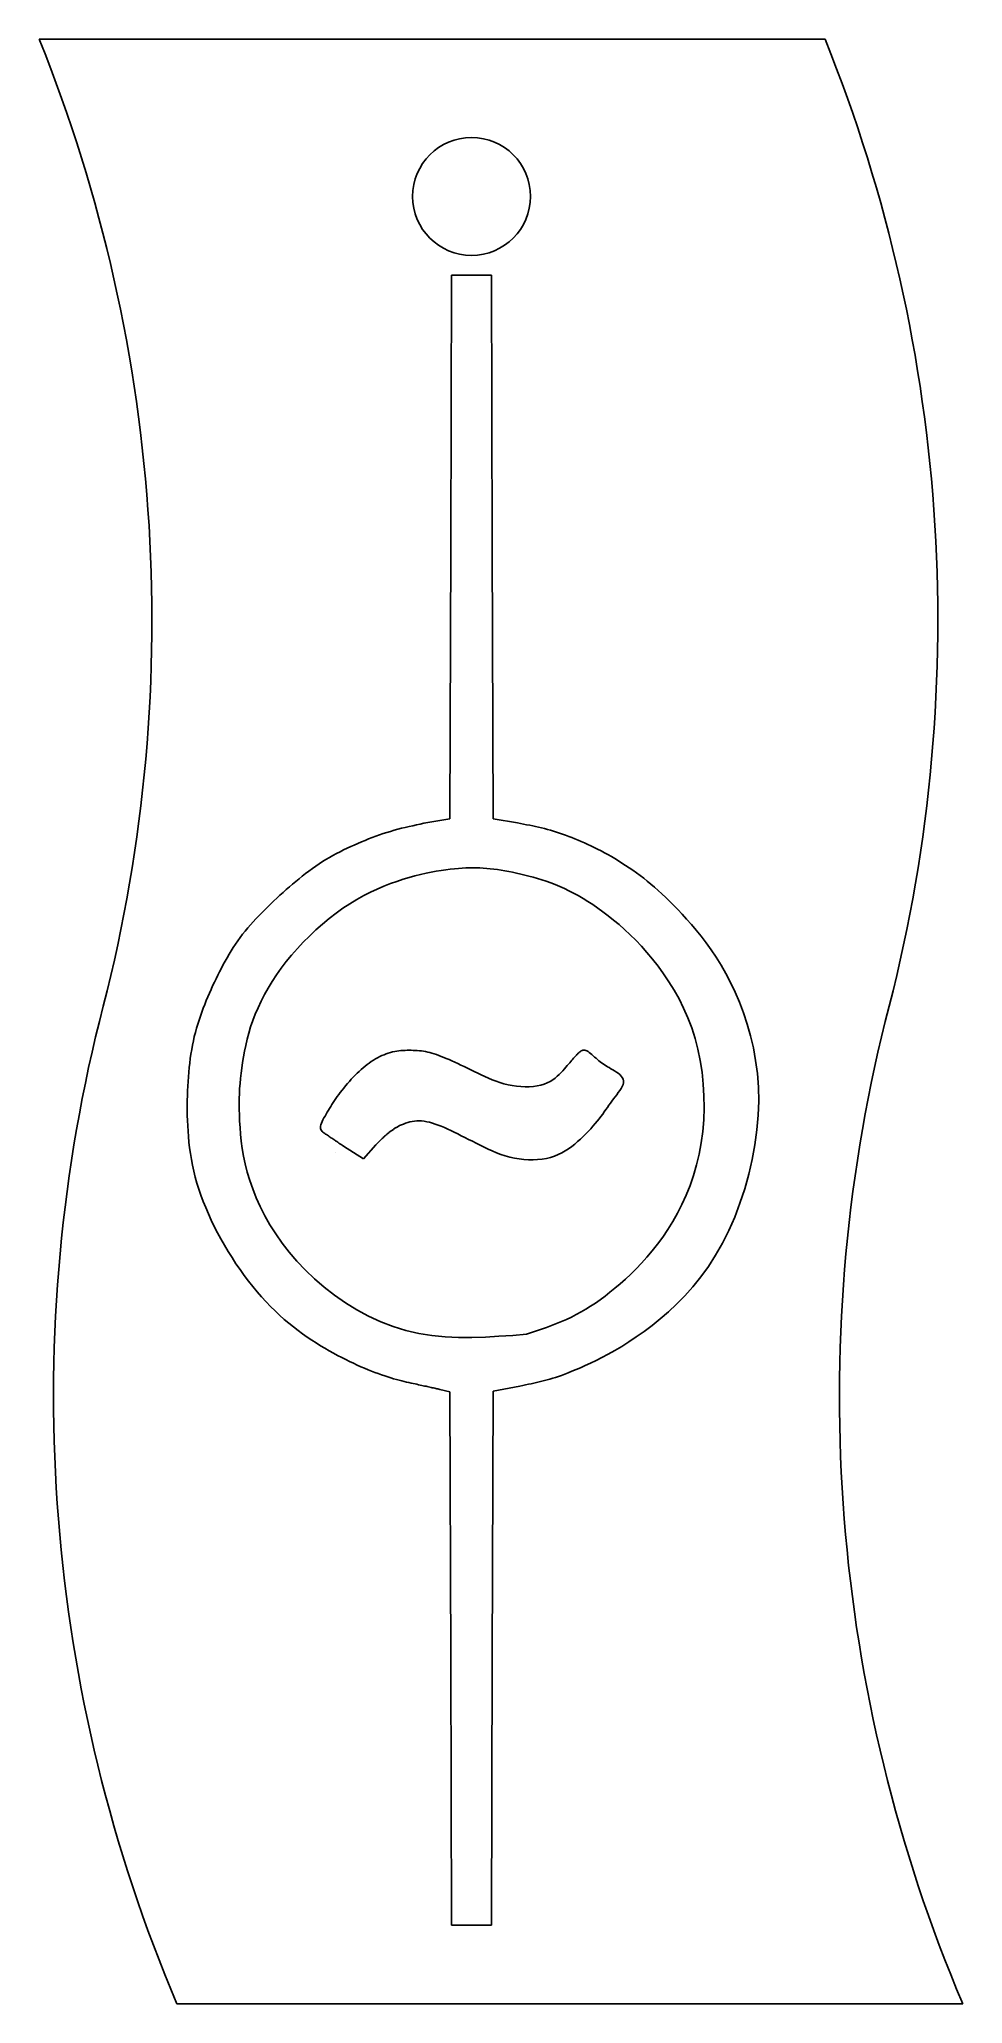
# Model space of a CAD drawing. Extents: x 0 to 23.5, y 0 to 50.
import ezdxf

# ---------------------------------------------------------------- set-up
doc = ezdxf.new("R2010")
doc.units = 0
doc.layers.get('0').update_dxf_attribs({"linetype": 'CONTINUOUS'})

msp = doc.modelspace()

# ---------------------------------------------------------------- linework, layer by layer
for p, q in [((0, 50), (20, 50)), ((3.5, 0), (23.5, 0))]:
    msp.add_line(p, q)
at = {"color": 7}
for p, q in [((10.493, 43.995), (10.471, 37.076)), ((11, 43.995), (10.493, 43.995)), ((11.507, 43.995), (11, 43.995)), ((11.529, 37.076), (11.507, 43.995)), ((10.471, 37.076), (10.45, 30.157)), ((11.55, 30.157), (11.529, 37.076)), ((9.597, 30.005), (9.504, 29.984)), ((9.691, 30.025), (9.597, 30.005)), ((9.783, 30.045), (9.691, 30.025)), ((10.45, 30.157), (9.783, 30.045)), ((12.171, 30.053), (11.55, 30.157)), ((12.249, 30.039), (12.171, 30.053)), ((12.326, 30.024), (12.249, 30.039)), ((12.403, 30.009), (12.326, 30.024)), ((12.48, 29.995), (12.403, 30.009)), ((8.107, 29.532), (8.016, 29.492)), ((8.199, 29.571), (8.107, 29.532)), ((8.29, 29.609), (8.199, 29.571)), ((8.382, 29.646), (8.29, 29.609)), ((8.474, 29.682), (8.382, 29.646)), ((8.566, 29.716), (8.474, 29.682)), ((8.659, 29.749), (8.566, 29.716)), ((8.751, 29.781), (8.659, 29.749)), ((8.845, 29.811), (8.751, 29.781)), ((8.938, 29.84), (8.845, 29.811)), ((9.032, 29.867), (8.938, 29.84)), ((9.126, 29.893), (9.032, 29.867)), ((9.221, 29.917), (9.126, 29.893)), ((9.315, 29.941), (9.221, 29.917)), ((9.409, 29.963), (9.315, 29.941)), ((9.504, 29.984), (9.409, 29.963)), ((12.556, 29.979), (12.48, 29.995)), ((12.632, 29.963), (12.556, 29.979)), ((12.708, 29.946), (12.632, 29.963)), ((12.784, 29.928), (12.708, 29.946)), ((12.86, 29.909), (12.784, 29.928)), ((12.936, 29.889), (12.86, 29.909)), ((13.012, 29.868), (12.936, 29.889)), ((13.088, 29.845), (13.012, 29.868)), ((13.164, 29.821), (13.088, 29.845)), ((13.241, 29.796), (13.164, 29.821)), ((13.317, 29.769), (13.241, 29.796)), ((13.395, 29.741), (13.317, 29.769)), ((13.473, 29.712), (13.395, 29.741)), ((13.551, 29.681), (13.473, 29.712)), ((13.63, 29.649), (13.551, 29.681)), ((13.71, 29.616), (13.63, 29.649)), ((13.791, 29.582), (13.71, 29.616)), ((13.873, 29.546), (13.791, 29.582)), ((13.956, 29.509), (13.873, 29.546)), ((14.039, 29.47), (13.956, 29.509)), ((7.121, 29.012), (7.035, 28.953)), ((7.209, 29.069), (7.121, 29.012)), ((7.296, 29.123), (7.209, 29.069)), ((7.385, 29.176), (7.296, 29.123)), ((7.474, 29.226), (7.385, 29.176)), ((7.563, 29.274), (7.474, 29.226)), ((7.653, 29.321), (7.563, 29.274)), ((7.743, 29.366), (7.653, 29.321)), ((7.834, 29.409), (7.743, 29.366)), ((7.925, 29.451), (7.834, 29.409)), ((8.016, 29.492), (7.925, 29.451)), ((14.123, 29.43), (14.039, 29.47)), ((14.209, 29.387), (14.123, 29.43)), ((14.295, 29.343), (14.209, 29.387)), ((14.382, 29.297), (14.295, 29.343)), ((14.47, 29.249), (14.382, 29.297)), ((14.558, 29.198), (14.47, 29.249)), ((14.648, 29.146), (14.558, 29.198)), ((14.738, 29.091), (14.648, 29.146)), ((14.829, 29.034), (14.738, 29.091)), ((14.92, 28.974), (14.829, 29.034)), ((6.528, 28.565), (6.446, 28.496)), ((6.611, 28.633), (6.528, 28.565)), ((6.694, 28.7), (6.611, 28.633)), ((6.778, 28.765), (6.694, 28.7)), ((6.863, 28.829), (6.778, 28.765)), ((6.949, 28.892), (6.863, 28.829)), ((7.035, 28.953), (6.949, 28.892)), ((8.935, 28.509), (8.769, 28.444)), ((9.098, 28.567), (8.935, 28.509)), ((9.256, 28.619), (9.098, 28.567)), ((9.41, 28.665), (9.256, 28.619)), ((9.559, 28.706), (9.41, 28.665)), ((9.703, 28.742), (9.559, 28.706)), ((9.842, 28.774), (9.703, 28.742)), ((9.975, 28.802), (9.842, 28.774)), ((10.104, 28.825), (9.975, 28.802)), ((10.227, 28.846), (10.104, 28.825)), ((10.345, 28.863), (10.227, 28.846)), ((10.458, 28.877), (10.345, 28.863)), ((10.565, 28.889), (10.458, 28.877)), ((10.667, 28.898), (10.565, 28.889)), ((10.765, 28.905), (10.667, 28.898)), ((10.858, 28.91), (10.765, 28.905)), ((10.949, 28.912), (10.858, 28.91)), ((11.038, 28.913), (10.949, 28.912)), ((11.125, 28.912), (11.038, 28.913)), ((11.211, 28.908), (11.125, 28.912)), ((11.298, 28.903), (11.211, 28.908)), ((11.386, 28.896), (11.298, 28.903)), ((11.475, 28.888), (11.386, 28.896)), ((11.566, 28.877), (11.475, 28.888)), ((11.658, 28.865), (11.566, 28.877)), ((11.753, 28.851), (11.658, 28.865)), ((11.849, 28.835), (11.753, 28.851)), ((11.947, 28.817), (11.849, 28.835)), ((12.046, 28.798), (11.947, 28.817)), ((12.148, 28.776), (12.046, 28.798)), ((12.251, 28.753), (12.148, 28.776)), ((12.356, 28.728), (12.251, 28.753)), ((12.462, 28.701), (12.356, 28.728)), ((12.571, 28.672), (12.462, 28.701)), ((12.68, 28.641), (12.571, 28.672)), ((12.791, 28.606), (12.68, 28.641)), ((12.903, 28.569), (12.791, 28.606)), ((13.017, 28.528), (12.903, 28.569)), ((13.131, 28.484), (13.017, 28.528)), ((15.012, 28.913), (14.92, 28.974)), ((15.104, 28.849), (15.012, 28.913)), ((15.197, 28.783), (15.104, 28.849)), ((15.289, 28.714), (15.197, 28.783)), ((15.381, 28.644), (15.289, 28.714)), ((15.473, 28.571), (15.381, 28.644)), ((15.565, 28.496), (15.473, 28.571)), ((5.966, 28.068), (5.889, 27.994)), ((6.045, 28.141), (5.966, 28.068)), ((6.123, 28.213), (6.045, 28.141)), ((6.203, 28.285), (6.123, 28.213)), ((6.283, 28.356), (6.203, 28.285)), ((6.364, 28.427), (6.283, 28.356)), ((6.446, 28.496), (6.364, 28.427)), ((8.08, 28.106), (7.904, 27.999)), ((8.255, 28.203), (8.08, 28.106)), ((8.428, 28.292), (8.255, 28.203)), ((8.6, 28.372), (8.428, 28.292)), ((8.769, 28.444), (8.6, 28.372)), ((13.246, 28.436), (13.131, 28.484)), ((13.362, 28.385), (13.246, 28.436)), ((13.478, 28.329), (13.362, 28.385)), ((13.596, 28.268), (13.478, 28.329)), ((13.716, 28.203), (13.596, 28.268)), ((13.837, 28.132), (13.716, 28.203)), ((13.96, 28.056), (13.837, 28.132)), ((14.085, 27.974), (13.96, 28.056)), ((15.658, 28.418), (15.565, 28.496)), ((15.751, 28.336), (15.658, 28.418)), ((15.846, 28.25), (15.751, 28.336)), ((15.943, 28.158), (15.846, 28.25)), ((16.042, 28.061), (15.943, 28.158)), ((16.144, 27.958), (16.042, 28.061)), ((5.442, 27.538), (5.372, 27.46)), ((5.514, 27.616), (5.442, 27.538)), ((5.587, 27.693), (5.514, 27.616)), ((5.661, 27.769), (5.587, 27.693)), ((5.736, 27.844), (5.661, 27.769)), ((5.812, 27.919), (5.736, 27.844)), ((5.889, 27.994), (5.812, 27.919)), ((7.379, 27.621), (7.208, 27.479)), ((7.553, 27.756), (7.379, 27.621)), ((7.728, 27.882), (7.553, 27.756)), ((7.904, 27.999), (7.728, 27.882)), ((14.213, 27.886), (14.085, 27.974)), ((14.344, 27.792), (14.213, 27.886)), ((14.478, 27.69), (14.344, 27.792)), ((14.614, 27.582), (14.478, 27.69)), ((14.753, 27.466), (14.614, 27.582)), ((16.25, 27.847), (16.144, 27.958)), ((16.361, 27.729), (16.25, 27.847)), ((16.475, 27.603), (16.361, 27.729)), ((16.595, 27.468), (16.475, 27.603)), ((5.05, 27.053), (4.992, 26.968)), ((5.11, 27.136), (5.05, 27.053)), ((5.173, 27.219), (5.11, 27.136)), ((5.237, 27.3), (5.173, 27.219)), ((5.304, 27.38), (5.237, 27.3)), ((5.372, 27.46), (5.304, 27.38)), ((6.718, 27.018), (6.567, 26.855)), ((6.876, 27.176), (6.718, 27.018)), ((7.04, 27.33), (6.876, 27.176)), ((7.208, 27.479), (7.04, 27.33)), ((14.894, 27.342), (14.753, 27.466)), ((15.036, 27.21), (14.894, 27.342)), ((15.179, 27.068), (15.036, 27.21)), ((15.322, 26.918), (15.179, 27.068)), ((16.717, 27.323), (16.595, 27.468)), ((16.843, 27.168), (16.717, 27.323)), ((16.97, 27.002), (16.843, 27.168)), ((17.097, 26.825), (16.97, 27.002)), ((4.729, 26.535), (4.681, 26.447)), ((4.779, 26.623), (4.729, 26.535)), ((4.83, 26.71), (4.779, 26.623)), ((4.882, 26.797), (4.83, 26.71)), ((4.936, 26.883), (4.882, 26.797)), ((4.992, 26.968), (4.936, 26.883)), ((6.286, 26.524), (6.159, 26.357)), ((6.422, 26.69), (6.286, 26.524)), ((6.567, 26.855), (6.422, 26.69)), ((15.465, 26.758), (15.322, 26.918)), ((15.608, 26.587), (15.465, 26.758)), ((15.749, 26.406), (15.608, 26.587)), ((17.224, 26.636), (17.097, 26.825)), ((17.35, 26.434), (17.224, 26.636)), ((4.498, 26.089), (4.455, 25.998)), ((4.542, 26.179), (4.498, 26.089)), ((4.587, 26.268), (4.542, 26.179)), ((4.634, 26.358), (4.587, 26.268)), ((4.681, 26.447), (4.634, 26.358)), ((5.929, 26.02), (5.827, 25.852)), ((6.04, 26.189), (5.929, 26.02)), ((6.159, 26.357), (6.04, 26.189)), ((15.889, 26.214), (15.749, 26.406)), ((16.024, 26.011), (15.889, 26.214)), ((16.155, 25.798), (16.024, 26.011)), ((17.474, 26.219), (17.35, 26.434)), ((17.594, 25.99), (17.474, 26.219)), ((4.249, 25.531), (4.21, 25.434)), ((4.289, 25.626), (4.249, 25.531)), ((4.329, 25.72), (4.289, 25.626)), ((4.37, 25.814), (4.329, 25.72)), ((4.412, 25.906), (4.37, 25.814)), ((4.455, 25.998), (4.412, 25.906)), ((5.646, 25.517), (5.568, 25.35)), ((5.732, 25.684), (5.646, 25.517)), ((5.827, 25.852), (5.732, 25.684)), ((16.28, 25.574), (16.155, 25.798)), ((16.397, 25.339), (16.28, 25.574)), ((17.71, 25.747), (17.594, 25.99)), ((17.82, 25.49), (17.71, 25.747)), ((4.065, 25.036), (4.032, 24.933)), ((4.099, 25.137), (4.065, 25.036)), ((4.135, 25.237), (4.099, 25.137)), ((4.172, 25.336), (4.135, 25.237)), ((4.21, 25.434), (4.172, 25.336)), ((5.435, 25.023), (5.379, 24.861)), ((5.497, 25.186), (5.435, 25.023)), ((5.568, 25.35), (5.497, 25.186)), ((16.505, 25.093), (16.397, 25.339)), ((16.603, 24.837), (16.505, 25.093)), ((17.923, 25.219), (17.82, 25.49)), ((18.017, 24.934), (17.923, 25.219)), ((3.921, 24.506), (3.898, 24.396)), ((3.945, 24.615), (3.921, 24.506)), ((3.972, 24.722), (3.945, 24.615)), ((4.001, 24.828), (3.972, 24.722)), ((4.032, 24.933), (4.001, 24.828)), ((5.289, 24.547), (5.252, 24.393)), ((5.331, 24.703), (5.289, 24.547)), ((5.379, 24.861), (5.331, 24.703)), ((16.689, 24.569), (16.603, 24.837)), ((16.762, 24.292), (16.689, 24.569)), ((18.101, 24.637), (18.017, 24.934)), ((18.173, 24.327), (18.101, 24.637)), ((3.843, 24.057), (3.829, 23.942)), ((3.86, 24.171), (3.843, 24.057)), ((3.878, 24.284), (3.86, 24.171)), ((3.898, 24.396), (3.878, 24.284)), ((5.194, 24.097), (5.171, 23.954)), ((5.22, 24.243), (5.194, 24.097)), ((5.252, 24.393), (5.22, 24.243)), ((8.502, 24.015), (8.449, 23.98)), ((8.556, 24.047), (8.502, 24.015)), ((8.61, 24.077), (8.556, 24.047)), ((8.664, 24.106), (8.61, 24.077)), ((8.719, 24.132), (8.664, 24.106)), ((8.773, 24.155), (8.719, 24.132)), ((8.828, 24.176), (8.773, 24.155)), ((8.882, 24.195), (8.828, 24.176)), ((8.937, 24.212), (8.882, 24.195)), ((8.991, 24.225), (8.937, 24.212)), ((9.044, 24.237), (8.991, 24.225)), ((9.098, 24.246), (9.044, 24.237)), ((9.151, 24.253), (9.098, 24.246)), ((9.204, 24.259), (9.151, 24.253)), ((9.256, 24.263), (9.204, 24.259)), ((9.309, 24.265), (9.256, 24.263)), ((9.361, 24.267), (9.309, 24.265)), ((9.413, 24.267), (9.361, 24.267)), ((9.465, 24.267), (9.413, 24.267)), ((9.517, 24.266), (9.465, 24.267)), ((9.568, 24.264), (9.517, 24.266)), ((9.62, 24.261), (9.568, 24.264)), ((9.672, 24.256), (9.62, 24.261)), ((9.725, 24.25), (9.672, 24.256)), ((9.777, 24.243), (9.725, 24.25)), ((9.83, 24.233), (9.777, 24.243)), ((9.884, 24.222), (9.83, 24.233)), ((9.938, 24.209), (9.884, 24.222)), ((9.993, 24.194), (9.938, 24.209)), ((10.049, 24.176), (9.993, 24.194)), ((10.107, 24.157), (10.049, 24.176)), ((10.166, 24.136), (10.107, 24.157)), ((10.228, 24.112), (10.166, 24.136)), ((10.292, 24.086), (10.228, 24.112)), ((10.358, 24.059), (10.292, 24.086)), ((10.427, 24.029), (10.358, 24.059)), ((10.499, 23.997), (10.427, 24.029)), ((13.553, 24.014), (13.526, 23.983)), ((13.576, 24.042), (13.553, 24.014)), ((13.598, 24.067), (13.576, 24.042)), ((13.618, 24.09), (13.598, 24.067)), ((13.636, 24.11), (13.618, 24.09)), ((13.652, 24.129), (13.636, 24.11)), ((13.668, 24.145), (13.652, 24.129)), ((13.683, 24.161), (13.668, 24.145)), ((13.697, 24.175), (13.683, 24.161)), ((13.711, 24.188), (13.697, 24.175)), ((13.726, 24.201), (13.711, 24.188)), ((13.741, 24.214), (13.726, 24.201)), ((13.757, 24.227), (13.741, 24.214)), ((13.774, 24.239), (13.757, 24.227)), ((13.793, 24.251), (13.774, 24.239)), ((13.813, 24.26), (13.793, 24.251)), ((13.834, 24.267), (13.813, 24.26)), ((13.856, 24.27), (13.834, 24.267)), ((13.881, 24.269), (13.856, 24.27)), ((13.907, 24.264), (13.881, 24.269)), ((13.935, 24.253), (13.907, 24.264)), ((13.965, 24.236), (13.935, 24.253)), ((13.996, 24.214), (13.965, 24.236)), ((14.029, 24.188), (13.996, 24.214)), ((14.063, 24.159), (14.029, 24.188)), ((14.098, 24.127), (14.063, 24.159)), ((14.133, 24.095), (14.098, 24.127)), ((14.169, 24.063), (14.133, 24.095)), ((14.204, 24.031), (14.169, 24.063)), ((14.24, 24.001), (14.204, 24.031)), ((14.276, 23.973), (14.24, 24.001)), ((16.821, 24.004), (16.762, 24.292)), ((16.866, 23.709), (16.821, 24.004)), ((18.231, 24.005), (18.173, 24.327)), ((18.274, 23.673), (18.231, 24.005)), ((3.795, 23.592), (3.786, 23.474)), ((3.805, 23.709), (3.795, 23.592)), ((3.816, 23.826), (3.805, 23.709)), ((3.829, 23.942), (3.816, 23.826)), ((5.12, 23.551), (5.108, 23.423)), ((5.134, 23.682), (5.12, 23.551)), ((5.151, 23.816), (5.134, 23.682)), ((5.171, 23.954), (5.151, 23.816)), ((7.94, 23.528), (7.891, 23.474)), ((7.99, 23.582), (7.94, 23.528)), ((8.04, 23.633), (7.99, 23.582)), ((8.091, 23.683), (8.04, 23.633)), ((8.141, 23.731), (8.091, 23.683)), ((8.191, 23.777), (8.141, 23.731)), ((8.242, 23.822), (8.191, 23.777)), ((8.293, 23.864), (8.242, 23.822)), ((8.345, 23.905), (8.293, 23.864)), ((8.397, 23.943), (8.345, 23.905)), ((8.449, 23.98), (8.397, 23.943)), ((10.574, 23.963), (10.499, 23.997)), ((10.651, 23.927), (10.574, 23.963)), ((10.73, 23.89), (10.651, 23.927)), ((10.812, 23.851), (10.73, 23.89)), ((10.896, 23.811), (10.812, 23.851)), ((10.981, 23.77), (10.896, 23.811)), ((11.068, 23.728), (10.981, 23.77)), ((11.157, 23.685), (11.068, 23.728)), ((11.247, 23.642), (11.157, 23.685)), ((11.338, 23.599), (11.247, 23.642)), ((11.432, 23.558), (11.338, 23.599)), ((11.527, 23.518), (11.432, 23.558)), ((11.625, 23.481), (11.527, 23.518)), ((13.067, 23.515), (13.001, 23.474)), ((13.127, 23.56), (13.067, 23.515)), ((13.182, 23.606), (13.127, 23.56)), ((13.232, 23.653), (13.182, 23.606)), ((13.279, 23.701), (13.232, 23.653)), ((13.322, 23.748), (13.279, 23.701)), ((13.362, 23.793), (13.322, 23.748)), ((13.4, 23.836), (13.362, 23.793)), ((13.435, 23.876), (13.4, 23.836)), ((13.468, 23.914), (13.435, 23.876)), ((13.498, 23.95), (13.468, 23.914)), ((13.526, 23.983), (13.498, 23.95)), ((14.311, 23.947), (14.276, 23.973)), ((14.348, 23.922), (14.311, 23.947)), ((14.385, 23.898), (14.348, 23.922)), ((14.423, 23.874), (14.385, 23.898)), ((14.462, 23.85), (14.423, 23.874)), ((14.503, 23.825), (14.462, 23.85)), ((14.547, 23.799), (14.503, 23.825)), ((14.592, 23.772), (14.547, 23.799)), ((14.639, 23.744), (14.592, 23.772)), ((14.686, 23.713), (14.639, 23.744)), ((14.731, 23.681), (14.686, 23.713)), ((14.772, 23.647), (14.731, 23.681)), ((14.808, 23.61), (14.772, 23.647)), ((14.837, 23.572), (14.808, 23.61)), ((14.858, 23.531), (14.837, 23.572)), ((14.868, 23.488), (14.858, 23.531)), ((16.898, 23.409), (16.866, 23.709)), ((18.3, 23.329), (18.274, 23.673)), ((3.768, 23.114), (3.766, 22.991)), ((3.773, 23.235), (3.768, 23.114)), ((3.779, 23.355), (3.773, 23.235)), ((3.786, 23.474), (3.779, 23.355)), ((5.089, 23.038), (5.087, 22.904)), ((5.093, 23.168), (5.089, 23.038)), ((5.099, 23.296), (5.093, 23.168)), ((5.108, 23.423), (5.099, 23.296)), ((7.546, 23.037), (7.512, 22.986)), ((7.582, 23.089), (7.546, 23.037)), ((7.621, 23.142), (7.582, 23.089)), ((7.661, 23.196), (7.621, 23.142)), ((7.704, 23.252), (7.661, 23.196)), ((7.749, 23.307), (7.704, 23.252)), ((7.795, 23.363), (7.749, 23.307)), ((7.843, 23.419), (7.795, 23.363)), ((7.891, 23.474), (7.843, 23.419)), ((11.724, 23.447), (11.625, 23.481)), ((11.826, 23.417), (11.724, 23.447)), ((11.931, 23.391), (11.826, 23.417)), ((12.038, 23.37), (11.931, 23.391)), ((12.147, 23.354), (12.038, 23.37)), ((12.256, 23.344), (12.147, 23.354)), ((12.364, 23.34), (12.256, 23.344)), ((12.47, 23.341), (12.364, 23.34)), ((12.573, 23.348), (12.47, 23.341)), ((12.671, 23.361), (12.573, 23.348)), ((12.764, 23.38), (12.671, 23.361)), ((12.851, 23.406), (12.764, 23.38)), ((12.929, 23.438), (12.851, 23.406)), ((13.001, 23.474), (12.929, 23.438)), ((14.572, 22.974), (14.612, 23.028)), ((14.612, 23.028), (14.653, 23.082)), ((14.653, 23.082), (14.695, 23.136)), ((14.695, 23.136), (14.736, 23.19)), ((14.736, 23.19), (14.774, 23.243)), ((14.774, 23.243), (14.807, 23.295)), ((14.807, 23.295), (14.835, 23.346)), ((14.835, 23.346), (14.856, 23.395)), ((14.856, 23.395), (14.867, 23.443)), ((14.867, 23.443), (14.868, 23.488)), ((16.915, 23.106), (16.898, 23.409)), ((16.919, 22.802), (16.915, 23.106)), ((18.308, 22.975), (18.3, 23.329)), ((3.766, 22.991), (3.764, 22.867)), ((3.764, 22.867), (3.765, 22.74)), ((3.765, 22.74), (3.767, 22.611)), ((3.767, 22.611), (3.771, 22.48)), ((5.087, 22.904), (5.089, 22.765)), ((5.089, 22.765), (5.092, 22.62)), ((5.092, 22.62), (5.099, 22.467)), ((7.245, 22.546), (7.22, 22.499)), ((7.272, 22.593), (7.245, 22.546)), ((7.3, 22.642), (7.272, 22.593)), ((7.329, 22.691), (7.3, 22.642)), ((7.358, 22.739), (7.329, 22.691)), ((7.388, 22.788), (7.358, 22.739)), ((7.417, 22.837), (7.388, 22.788)), ((7.448, 22.886), (7.417, 22.837)), ((7.479, 22.936), (7.448, 22.886)), ((7.512, 22.986), (7.479, 22.936)), ((14.198, 22.463), (14.248, 22.525)), ((14.248, 22.525), (14.294, 22.585)), ((14.294, 22.585), (14.338, 22.644)), ((14.338, 22.644), (14.379, 22.701)), ((14.379, 22.701), (14.419, 22.757)), ((14.419, 22.757), (14.457, 22.812)), ((14.457, 22.812), (14.495, 22.867)), ((14.495, 22.867), (14.533, 22.921)), ((14.533, 22.921), (14.572, 22.974)), ((16.908, 22.5), (16.919, 22.802)), ((18.264, 22.241), (18.296, 22.612)), ((18.296, 22.612), (18.308, 22.975)), ((3.771, 22.48), (3.777, 22.346)), ((3.777, 22.346), (3.785, 22.209)), ((3.785, 22.209), (3.795, 22.07)), ((3.795, 22.07), (3.809, 21.928)), ((5.099, 22.467), (5.108, 22.304)), ((5.108, 22.304), (5.122, 22.134)), ((5.122, 22.134), (5.141, 21.955)), ((7.158, 22.335), (7.155, 22.302)), ((7.155, 22.302), (7.159, 22.273)), ((7.167, 22.372), (7.158, 22.335)), ((7.159, 22.273), (7.167, 22.247)), ((7.18, 22.412), (7.167, 22.372)), ((7.167, 22.247), (7.181, 22.224)), ((7.198, 22.454), (7.18, 22.412)), ((7.181, 22.224), (7.198, 22.204)), ((7.22, 22.499), (7.198, 22.454)), ((7.198, 22.204), (7.218, 22.185)), ((7.218, 22.185), (7.24, 22.168)), ((7.24, 22.168), (7.264, 22.152)), ((7.264, 22.152), (7.287, 22.136)), ((7.287, 22.136), (7.311, 22.121)), ((7.311, 22.121), (7.334, 22.106)), ((7.334, 22.106), (7.357, 22.09)), ((7.357, 22.09), (7.379, 22.074)), ((7.379, 22.074), (7.401, 22.059)), ((7.401, 22.059), (7.423, 22.043)), ((7.423, 22.043), (7.446, 22.027)), ((7.446, 22.027), (7.469, 22.01)), ((7.469, 22.01), (7.493, 21.994)), ((8.701, 21.998), (8.714, 22.01)), ((8.714, 22.01), (8.726, 22.022)), ((8.726, 22.022), (8.739, 22.034)), ((8.739, 22.034), (8.751, 22.046)), ((8.751, 22.046), (8.764, 22.058)), ((8.764, 22.058), (8.777, 22.07)), ((8.777, 22.07), (8.789, 22.081)), ((8.789, 22.081), (8.802, 22.093)), ((8.802, 22.093), (8.815, 22.104)), ((8.815, 22.104), (8.828, 22.115)), ((8.828, 22.115), (8.841, 22.126)), ((8.841, 22.126), (8.853, 22.137)), ((8.853, 22.137), (8.866, 22.148)), ((8.866, 22.148), (8.879, 22.158)), ((8.879, 22.158), (8.892, 22.169)), ((8.892, 22.169), (8.905, 22.179)), ((8.905, 22.179), (8.919, 22.189)), ((8.919, 22.189), (8.932, 22.199)), ((8.932, 22.199), (8.945, 22.209)), ((8.945, 22.209), (8.958, 22.218)), ((8.958, 22.218), (8.972, 22.228)), ((8.972, 22.228), (8.985, 22.237)), ((8.985, 22.237), (8.999, 22.246)), ((8.999, 22.246), (9.012, 22.255)), ((9.012, 22.255), (9.026, 22.264)), ((9.026, 22.264), (9.039, 22.273)), ((9.039, 22.273), (9.052, 22.281)), ((9.052, 22.281), (9.066, 22.29)), ((9.066, 22.29), (9.079, 22.298)), ((9.079, 22.298), (9.092, 22.306)), ((9.092, 22.306), (9.106, 22.314)), ((9.106, 22.314), (9.119, 22.322)), ((9.119, 22.322), (9.131, 22.329)), ((9.131, 22.329), (9.144, 22.337)), ((9.144, 22.337), (9.157, 22.344)), ((9.157, 22.344), (9.169, 22.352)), ((9.169, 22.352), (9.219, 22.371)), ((9.169, 22.352), (9.169, 22.352)), ((9.219, 22.371), (9.271, 22.391)), ((9.271, 22.391), (9.323, 22.41)), ((9.323, 22.41), (9.377, 22.427)), ((9.377, 22.427), (9.432, 22.442)), ((9.432, 22.442), (9.488, 22.455)), ((9.488, 22.455), (9.546, 22.464)), ((9.546, 22.464), (9.605, 22.47)), ((9.605, 22.47), (9.667, 22.472)), ((9.667, 22.472), (9.73, 22.469)), ((9.73, 22.469), (9.796, 22.461)), ((9.796, 22.461), (9.863, 22.45)), ((9.863, 22.45), (9.933, 22.434)), ((9.933, 22.434), (10.004, 22.414)), ((10.004, 22.414), (10.078, 22.391)), ((10.078, 22.391), (10.153, 22.364)), ((10.153, 22.364), (10.231, 22.333)), ((10.231, 22.333), (10.311, 22.3)), ((10.311, 22.3), (10.393, 22.263)), ((10.393, 22.263), (10.476, 22.224)), ((10.476, 22.224), (10.562, 22.183)), ((10.562, 22.183), (10.65, 22.14)), ((10.65, 22.14), (10.74, 22.094)), ((10.74, 22.094), (10.832, 22.047)), ((10.832, 22.047), (10.925, 21.999)), ((13.7, 21.944), (13.771, 22.008)), ((13.771, 22.008), (13.84, 22.073)), ((13.84, 22.073), (13.907, 22.138)), ((13.907, 22.138), (13.97, 22.204)), ((13.97, 22.204), (14.032, 22.27)), ((14.032, 22.27), (14.09, 22.335)), ((14.09, 22.335), (14.146, 22.4)), ((14.146, 22.4), (14.198, 22.463)), ((16.846, 21.908), (16.884, 22.201)), ((16.884, 22.201), (16.908, 22.5)), ((18.213, 21.865), (18.264, 22.241)), ((3.809, 21.928), (3.825, 21.784)), ((3.825, 21.784), (3.845, 21.639)), ((3.845, 21.639), (3.87, 21.491)), ((5.141, 21.955), (5.166, 21.769)), ((5.166, 21.769), (5.199, 21.575)), ((5.199, 21.575), (5.241, 21.375)), ((7.493, 21.994), (7.517, 21.977)), ((7.517, 21.977), (7.542, 21.96)), ((7.542, 21.96), (7.568, 21.942)), ((7.543, 21.664), (7.543, 21.664)), ((7.568, 21.942), (7.595, 21.925)), ((7.595, 21.925), (7.622, 21.907)), ((7.622, 21.907), (7.651, 21.889)), ((7.651, 21.889), (7.68, 21.87)), ((7.68, 21.87), (7.71, 21.851)), ((7.71, 21.851), (7.74, 21.831)), ((7.74, 21.831), (8.248, 21.502)), ((8.248, 21.502), (8.564, 21.858)), ((8.564, 21.858), (8.576, 21.871)), ((8.576, 21.871), (8.589, 21.884)), ((8.589, 21.884), (8.601, 21.897)), ((8.601, 21.897), (8.613, 21.909)), ((8.613, 21.909), (8.626, 21.922)), ((8.626, 21.922), (8.638, 21.935)), ((8.638, 21.935), (8.651, 21.948)), ((8.651, 21.948), (8.663, 21.96)), ((8.663, 21.96), (8.676, 21.973)), ((8.676, 21.973), (8.688, 21.985)), ((8.688, 21.985), (8.701, 21.998)), ((10.925, 21.999), (11.021, 21.95)), ((11.021, 21.95), (11.119, 21.9)), ((11.119, 21.9), (11.218, 21.849)), ((11.218, 21.849), (11.319, 21.799)), ((11.319, 21.799), (11.423, 21.751)), ((11.423, 21.751), (11.528, 21.704)), ((11.528, 21.704), (11.636, 21.66)), ((11.636, 21.66), (11.746, 21.619)), ((11.746, 21.619), (11.858, 21.583)), ((11.858, 21.583), (11.973, 21.551)), ((11.973, 21.551), (12.09, 21.525)), ((12.09, 21.525), (12.209, 21.505)), ((12.209, 21.505), (12.328, 21.491)), ((12.797, 21.498), (12.907, 21.516)), ((12.907, 21.516), (13.013, 21.542)), ((13.013, 21.542), (13.113, 21.575)), ((13.113, 21.575), (13.209, 21.614)), ((13.209, 21.614), (13.3, 21.659)), ((13.3, 21.659), (13.387, 21.709)), ((13.387, 21.709), (13.47, 21.763)), ((13.47, 21.763), (13.55, 21.82)), ((13.55, 21.82), (13.627, 21.881)), ((13.627, 21.881), (13.7, 21.944)), ((16.729, 21.348), (16.794, 21.623)), ((16.794, 21.623), (16.846, 21.908)), ((18.143, 21.488), (18.213, 21.865)), ((3.87, 21.491), (3.898, 21.342)), ((3.898, 21.342), (3.931, 21.191)), ((3.931, 21.191), (3.97, 21.039)), ((3.97, 21.039), (4.013, 20.886)), ((5.241, 21.375), (5.293, 21.168)), ((5.293, 21.168), (5.356, 20.955)), ((12.328, 21.491), (12.448, 21.483)), ((12.448, 21.483), (12.566, 21.481)), ((12.566, 21.481), (12.683, 21.486)), ((12.683, 21.486), (12.797, 21.498)), ((16.562, 20.827), (16.651, 21.083)), ((16.651, 21.083), (16.729, 21.348)), ((17.952, 20.74), (18.056, 21.111)), ((18.056, 21.111), (18.143, 21.488)), ((4.013, 20.886), (4.061, 20.731)), ((4.061, 20.731), (4.114, 20.576)), ((4.114, 20.576), (4.173, 20.419)), ((5.356, 20.955), (5.431, 20.737)), ((5.431, 20.737), (5.519, 20.514)), ((5.519, 20.514), (5.622, 20.287)), ((16.356, 20.346), (16.463, 20.582)), ((16.463, 20.582), (16.562, 20.827)), ((17.832, 20.375), (17.952, 20.74)), ((4.173, 20.419), (4.236, 20.262)), ((4.236, 20.262), (4.303, 20.104)), ((4.303, 20.104), (4.376, 19.945)), ((5.622, 20.287), (5.738, 20.057)), ((5.738, 20.057), (5.87, 19.825)), ((16.121, 19.908), (16.241, 20.122)), ((16.241, 20.122), (16.356, 20.346)), ((17.549, 19.68), (17.698, 20.021)), ((17.698, 20.021), (17.832, 20.375)), ((4.376, 19.945), (4.453, 19.785)), ((4.453, 19.785), (4.536, 19.625)), ((4.536, 19.625), (4.622, 19.465)), ((5.87, 19.825), (6.017, 19.592)), ((6.017, 19.592), (6.18, 19.359)), ((15.732, 19.33), (15.865, 19.512)), ((15.865, 19.512), (15.995, 19.704)), ((15.995, 19.704), (16.121, 19.908)), ((17.387, 19.355), (17.549, 19.68)), ((4.622, 19.465), (4.713, 19.305)), ((4.713, 19.305), (4.807, 19.147)), ((4.807, 19.147), (4.905, 18.99)), ((6.18, 19.359), (6.36, 19.128)), ((6.36, 19.128), (6.556, 18.899)), ((15.461, 18.998), (15.597, 19.159)), ((15.597, 19.159), (15.732, 19.33)), ((17.029, 18.765), (17.213, 19.05)), ((17.213, 19.05), (17.387, 19.355)), ((4.905, 18.99), (5.005, 18.835)), ((5.005, 18.835), (5.109, 18.684)), ((5.109, 18.684), (5.215, 18.536)), ((5.215, 18.536), (5.323, 18.392)), ((6.556, 18.899), (6.771, 18.673)), ((6.771, 18.673), (7.003, 18.452)), ((14.915, 18.443), (15.05, 18.569)), ((15.05, 18.569), (15.187, 18.703)), ((15.187, 18.703), (15.324, 18.846)), ((15.324, 18.846), (15.461, 18.998)), ((16.835, 18.498), (17.029, 18.765)), ((5.323, 18.392), (5.433, 18.253)), ((5.433, 18.253), (5.544, 18.119)), ((5.544, 18.119), (5.657, 17.99)), ((7.003, 18.452), (7.251, 18.238)), ((7.251, 18.238), (7.515, 18.034)), ((7.515, 18.034), (7.792, 17.841)), ((14.273, 17.919), (14.397, 18.011)), ((14.397, 18.011), (14.522, 18.109)), ((14.522, 18.109), (14.65, 18.214)), ((14.65, 18.214), (14.781, 18.325)), ((14.781, 18.325), (14.915, 18.443)), ((16.22, 17.807), (16.429, 18.02)), ((16.429, 18.02), (16.635, 18.25)), ((16.635, 18.25), (16.835, 18.498)), ((5.657, 17.99), (5.77, 17.866)), ((5.77, 17.866), (5.885, 17.747)), ((5.885, 17.747), (6.001, 17.633)), ((6.001, 17.633), (6.117, 17.523)), ((6.117, 17.523), (6.234, 17.419)), ((7.792, 17.841), (8.081, 17.662)), ((8.081, 17.662), (8.381, 17.499)), ((13.543, 17.477), (13.666, 17.539)), ((13.666, 17.539), (13.787, 17.606)), ((13.787, 17.606), (13.908, 17.677)), ((13.908, 17.677), (14.029, 17.752)), ((14.029, 17.752), (14.151, 17.833)), ((14.151, 17.833), (14.273, 17.919)), ((15.801, 17.429), (16.01, 17.61)), ((16.01, 17.61), (16.22, 17.807)), ((6.234, 17.419), (6.35, 17.319)), ((6.35, 17.319), (6.467, 17.225)), ((6.467, 17.225), (6.584, 17.135)), ((6.584, 17.135), (6.701, 17.049)), ((6.701, 17.049), (6.817, 16.968)), ((8.381, 17.499), (8.689, 17.355)), ((8.689, 17.355), (9.006, 17.233)), ((9.006, 17.233), (9.329, 17.134)), ((9.329, 17.134), (9.657, 17.059)), ((9.657, 17.059), (9.989, 17.007)), ((9.989, 17.007), (10.325, 16.975)), ((11.699, 16.988), (12.048, 17.012)), ((12.048, 17.012), (12.397, 17.039)), ((12.397, 17.039), (12.525, 17.082)), ((12.397, 17.039), (12.397, 17.039)), ((12.525, 17.082), (12.654, 17.125)), ((12.654, 17.125), (12.782, 17.169)), ((12.782, 17.169), (12.911, 17.214)), ((12.911, 17.214), (13.039, 17.262)), ((13.039, 17.262), (13.166, 17.311)), ((13.166, 17.311), (13.293, 17.363)), ((13.293, 17.363), (13.418, 17.418)), ((13.418, 17.418), (13.543, 17.477)), ((15.194, 16.97), (15.391, 17.109)), ((15.391, 17.109), (15.593, 17.262)), ((15.593, 17.262), (15.801, 17.429)), ((6.817, 16.968), (6.932, 16.892)), ((6.932, 16.892), (7.046, 16.818)), ((7.046, 16.818), (7.159, 16.749)), ((7.159, 16.749), (7.27, 16.683)), ((7.27, 16.683), (7.38, 16.62)), ((7.38, 16.62), (7.487, 16.56)), ((7.487, 16.56), (7.593, 16.503)), ((7.593, 16.503), (7.697, 16.448)), ((10.325, 16.975), (10.665, 16.96)), ((10.665, 16.96), (11.008, 16.959)), ((11.008, 16.959), (11.353, 16.969)), ((11.353, 16.969), (11.699, 16.988)), ((14.32, 16.446), (14.479, 16.53)), ((14.479, 16.53), (14.646, 16.624)), ((14.646, 16.624), (14.822, 16.728)), ((14.822, 16.728), (15.004, 16.843)), ((15.004, 16.843), (15.194, 16.97)), ((7.697, 16.448), (7.798, 16.396)), ((7.798, 16.396), (7.898, 16.347)), ((7.898, 16.347), (7.995, 16.3)), ((7.995, 16.3), (8.091, 16.256)), ((8.091, 16.256), (8.185, 16.214)), ((8.185, 16.214), (8.277, 16.174)), ((8.277, 16.174), (8.367, 16.137)), ((8.367, 16.137), (8.456, 16.101)), ((8.456, 16.101), (8.543, 16.068)), ((8.543, 16.068), (8.627, 16.037)), ((8.627, 16.037), (8.71, 16.008)), ((8.71, 16.008), (8.79, 15.98)), ((13.288, 15.993), (13.371, 16.023)), ((13.371, 16.023), (13.46, 16.058)), ((13.46, 16.058), (13.556, 16.097)), ((13.556, 16.097), (13.66, 16.14)), ((13.66, 16.14), (13.773, 16.188)), ((13.773, 16.188), (13.896, 16.242)), ((13.896, 16.242), (14.028, 16.303)), ((14.028, 16.303), (14.17, 16.37)), ((14.17, 16.37), (14.32, 16.446)), ((8.79, 15.98), (8.868, 15.955)), ((8.868, 15.955), (8.944, 15.931)), ((8.944, 15.931), (9.018, 15.909)), ((9.018, 15.909), (9.089, 15.889)), ((9.089, 15.889), (9.157, 15.871)), ((9.157, 15.871), (9.223, 15.854)), ((9.223, 15.854), (9.286, 15.838)), ((9.286, 15.838), (9.347, 15.824)), ((9.347, 15.824), (9.404, 15.81)), ((9.404, 15.81), (9.46, 15.798)), ((9.46, 15.798), (9.512, 15.787)), ((9.512, 15.787), (9.562, 15.776)), ((9.562, 15.776), (9.609, 15.766)), ((9.609, 15.766), (9.653, 15.756)), ((9.653, 15.756), (9.695, 15.747)), ((9.695, 15.747), (9.734, 15.739)), ((9.734, 15.739), (9.772, 15.73)), ((9.772, 15.73), (9.807, 15.722)), ((9.807, 15.722), (9.842, 15.715)), ((9.842, 15.715), (9.875, 15.707)), ((9.875, 15.707), (9.908, 15.7)), ((9.908, 15.7), (9.939, 15.693)), ((9.939, 15.693), (9.971, 15.686)), ((9.971, 15.686), (10.002, 15.679)), ((10.002, 15.679), (10.032, 15.672)), ((10.032, 15.672), (10.062, 15.665)), ((10.062, 15.665), (10.09, 15.659)), ((10.09, 15.659), (10.118, 15.653)), ((10.118, 15.653), (10.145, 15.647)), ((10.145, 15.647), (10.171, 15.641)), ((10.171, 15.641), (10.196, 15.635)), ((10.196, 15.635), (10.45, 15.578)), ((10.45, 15.578), (10.471, 8.789)), ((11.529, 8.795), (11.55, 15.589)), ((11.55, 15.589), (12.228, 15.722)), ((12.228, 15.722), (12.302, 15.737)), ((12.302, 15.737), (12.374, 15.752)), ((12.374, 15.752), (12.446, 15.766)), ((12.446, 15.766), (12.517, 15.781)), ((12.517, 15.781), (12.587, 15.796)), ((12.587, 15.796), (12.656, 15.811)), ((12.656, 15.811), (12.725, 15.827)), ((12.725, 15.827), (12.793, 15.844)), ((12.793, 15.844), (12.861, 15.861)), ((12.861, 15.861), (12.929, 15.879)), ((12.929, 15.879), (12.997, 15.898)), ((12.997, 15.898), (13.065, 15.918)), ((13.065, 15.918), (13.136, 15.94)), ((13.136, 15.94), (13.21, 15.965)), ((13.21, 15.965), (13.288, 15.993)), ((10.471, 8.789), (10.493, 2)), ((11.507, 2), (11.529, 8.795)), ((10.493, 2), (11, 2)), ((11, 2), (11.507, 2))]:
    msp.add_line(p, q, dxfattribs=at)
msp.add_circle((11, 46), 1.5)
for centre, radius, start, end in [((-36.736, 35.207), 39.602, 345.0637, 21.9336), ((-16.736, 35.207), 39.602, 345.0637, 21.9336), ((40.014, 15.457), 39.651, 166.0741, 202.944), ((60.014, 15.457), 39.651, 166.0741, 202.944)]:
    msp.add_arc(centre, radius, start, end)

doc.saveas('drawing.dxf')
